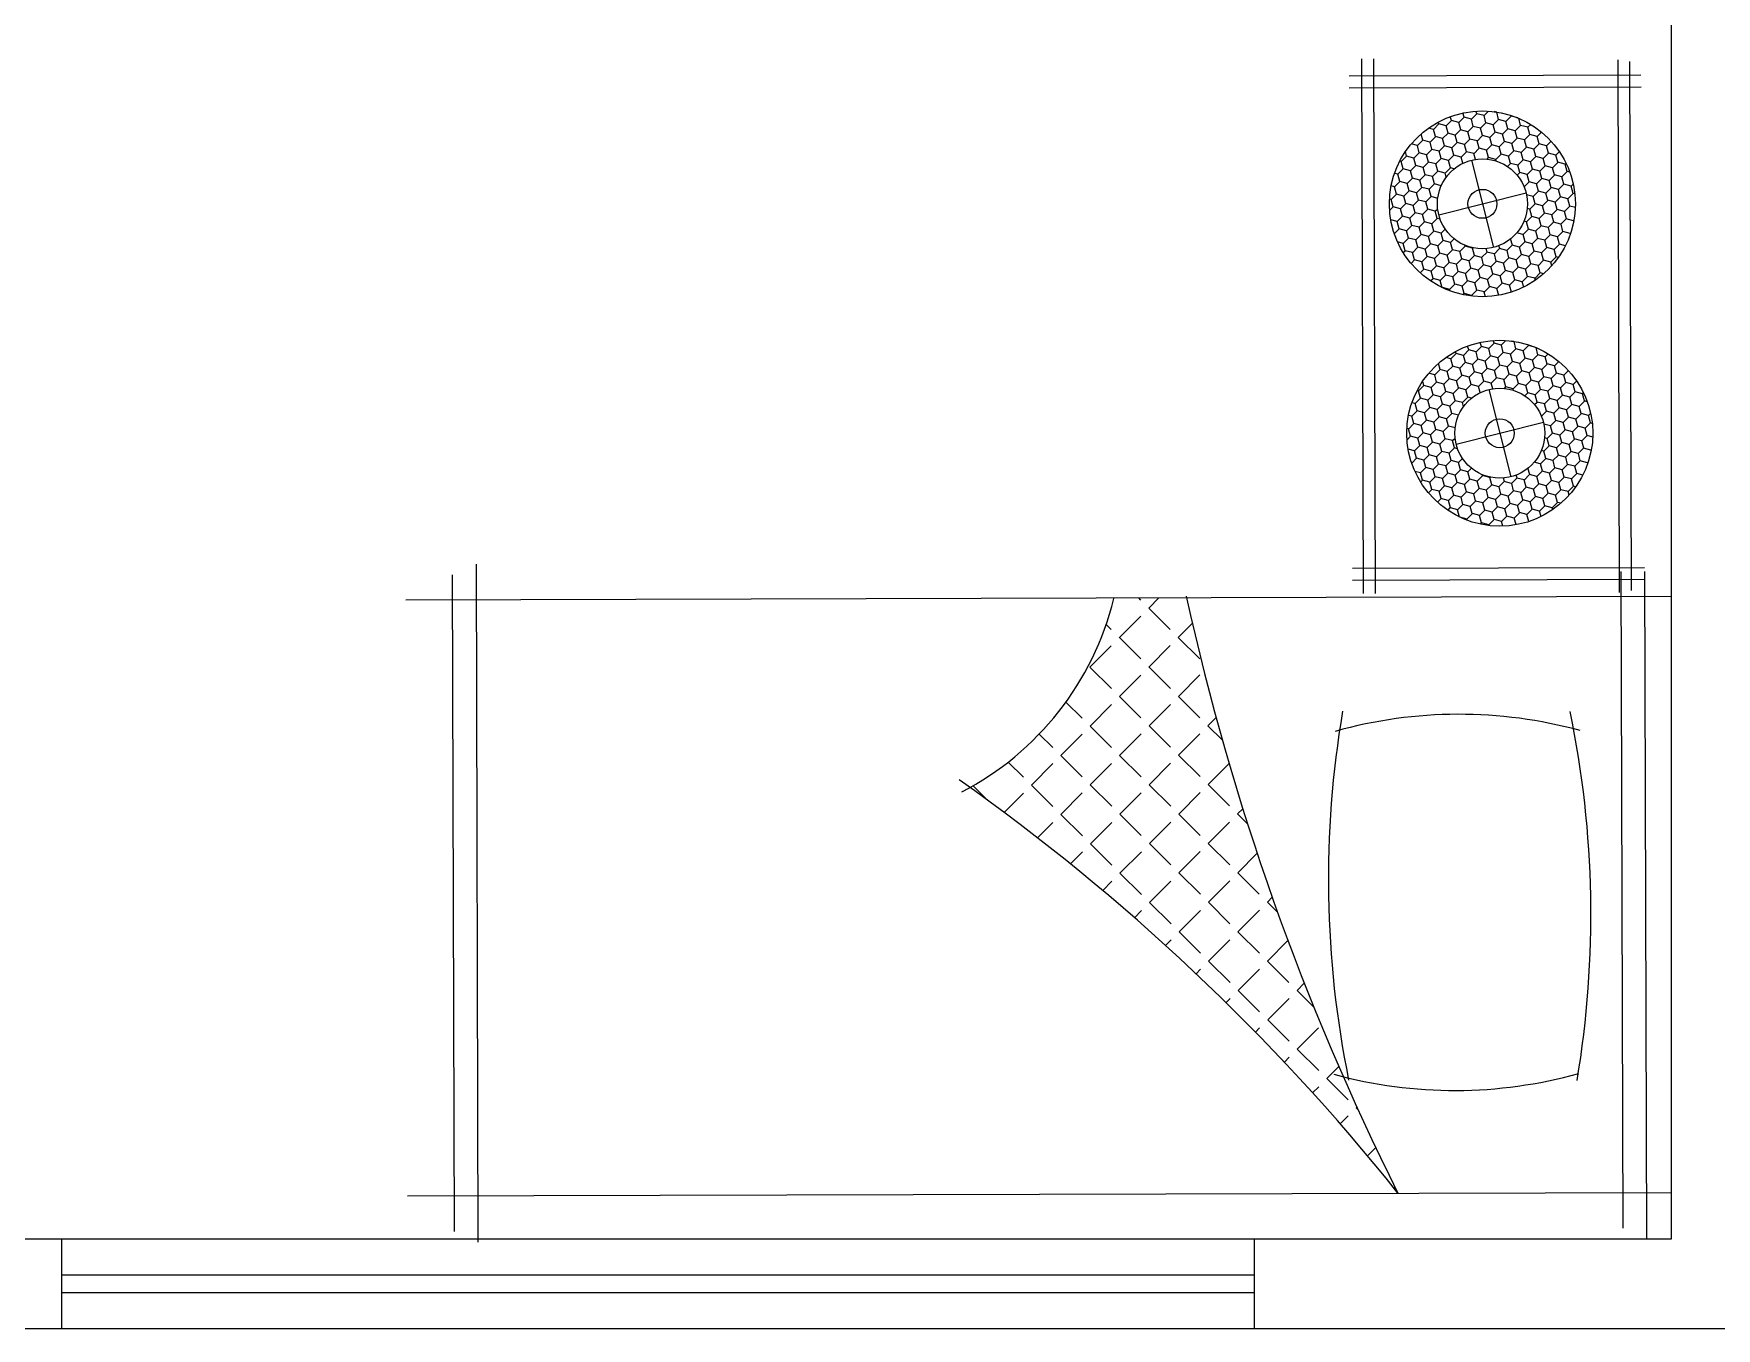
# Model space of a CAD drawing. Extents: x 33 to 1815, y -14679 to 245.
# Drawn here: x 44.876 to 47.698, y -2.458 to -0.285 of the extents above; entities that cross this region are included whole.
import ezdxf

# ---------------------------------------------------------------- set-up
doc = ezdxf.new("R2010")
doc.units = 0
doc.header["$MEASUREMENT"] = 0
for name, color, linetype in [('ESQUADRIA', 2, 'CONTINUOUS'), ('JANELA', 3, 'CONTINUOUS'), ('MOBIL_I', 13, 'CONTINUOUS'), ('PAREDE', 6, 'CONTINUOUS'), ('TEXTO', 1, 'CONTINUOUS')]:
    doc.layers.add(name, color=color, linetype=linetype)

# ---------------------------------------------------------------- blocks, each defined once
blk = doc.blocks.new('ACABJ1_2')
at = {"layer": 'MOBIL_I'}
for p, q in [((0, -7.26), (0, 7.26)), ((-7.26, 0), (7.26, 0))]:
    blk.add_line(p, q, dxfattribs=at)
for radius in [15, 7.26]:
    blk.add_circle((0, 0), radius, dxfattribs=at)

msp = doc.modelspace()

# ---------------------------------------------------------------- hatches: boundary and pattern name
at = {"layer": 'TEXTO'}
h = msp.add_hatch(dxfattribs=at)
h.set_pattern_fill('HONEY,_O', color=256, scale=0.004, angle=-314.8392)
h.set_pattern_definition([(45.160817, (86.069985, 160.830849), (0.0056335966, 0.0212634083), [0.0127, -0.0254]), (165.160817, (86.069985, 160.830849), (-0.02123145, -0.0057528664), [0.0127, -0.0254]), (105.160817, (86.069985, 160.830849), (-0.01559785346, 0.0155105419), [-0.0254, 0.0127])])
h.paths.add_polyline_path([(47.23, -0.5707, -1), (47.381, -0.5707, -1)], flags=16)
h.paths.add_polyline_path([(47.4615, -0.5707, 1), (47.1495, -0.5707, 1)])
h.paths.add_polyline_path([(47.2813, -0.5707, -1), (47.3298, -0.5707, -1)], flags=0)
h = msp.add_hatch(dxfattribs=at)
h.set_pattern_fill('HONEY,_O', color=256, scale=0.004, angle=-314.8392)
h.set_pattern_definition([(45.160817, (86.099045, 160.445875), (0.0056335966, 0.0212634083), [0.0127, -0.0254]), (165.160817, (86.099045, 160.445875), (-0.02123145, -0.0057528664), [0.0127, -0.0254]), (105.160817, (86.099045, 160.445875), (-0.01559785346, 0.0155105419), [-0.0254, 0.0127])])
h.paths.add_polyline_path([(47.4906, -0.9552, 1), (47.1786, -0.9561, 1)])
h.paths.add_polyline_path([(47.2591, -0.9558, -1), (47.4101, -0.9554, -1)], flags=16)
h.paths.add_polyline_path([(47.3589, -0.9556, -1), (47.3103, -0.9557, -1)], flags=0)
h = msp.add_hatch(dxfattribs=at)
h.set_pattern_fill('ANGLE', color=256, scale=0.01, angle=-44.8392, style=0)
h.set_pattern_definition([(315.16082, (146.21292, -33.766036), (0.049252583, 0.049529845), [0.0508, -0.01905]), (45.16082, (146.21292, -33.766036), (-0.049529845, 0.049252583), [0.0508, -0.01905])])
h.paths.add_polyline_path([(47.1638, -2.2306, -0.061786), (46.8095, -1.2319), (46.6875, -1.2322, -0.208188), (46.446, -1.5502, -0.069104)])

# ---------------------------------------------------------------- linework, layer by layer
at = {"layer": 'ESQUADRIA'}
for p, q in [((44.9227, -2.3077), (46.9227, -2.3077)), ((44.9227, -2.4577), (46.9227, -2.4577))]:
    msp.add_line(p, q, dxfattribs=at)
at = {"layer": 'JANELA', "color": 3}
for p, q in [((44.9227, -2.3677), (46.9227, -2.3677)), ((44.9227, -2.3977), (46.9227, -2.3977)), ((44.9227, -2.3977), (46.9227, -2.3977))]:
    msp.add_line(p, q, dxfattribs=at)
at = {"layer": 'PAREDE'}
for p, q in [((47.6227, -2.3077), (47.6227, 1.5923)), ((44.2227, -2.3077), (44.9227, -2.3077)), ((44.9227, -2.3077), (44.9227, -2.4577)), ((46.9227, -2.3077), (46.9227, -2.4577)), ((46.9227, -2.3077), (47.6227, -2.3077)), ((42.9227, -2.4577), (44.9227, -2.4577)), ((46.9227, -2.4577), (50.5227, -2.4577))]:
    msp.add_line(p, q, dxfattribs=at)
at = {"layer": 'TEXTO'}
for p, q in [((47.106, -1.2246), (47.1034, -0.3271)), ((47.126, -1.2246), (47.1234, -0.3271)), ((47.5323, -0.3289), (47.5348, -1.2228)), ((47.5523, -0.3319), (47.5548, -1.2198)), ((47.0821, -0.3558), (47.5713, -0.3544)), ((47.0822, -0.3758), (47.5714, -0.3744)), ((45.6178, -1.1752), (45.621, -2.3132)), ((47.5773, -1.1813), (47.0874, -1.1827)), ((45.5778, -1.1933), (45.5809, -2.2953)), ((47.5773, -1.2013), (47.0875, -1.2027)), ((47.5378, -1.1878), (47.5409, -2.2898)), ((47.581, -2.3077), (47.5778, -1.1877)), ((47.6227, -1.2296), (45.4999, -1.2355)), ((45.5028, -2.2355), (47.6227, -2.2296))]:
    msp.add_line(p, q, dxfattribs=at)
for centre in [(47.3055, -0.5707), (47.3346, -0.9556)]:
    msp.add_circle(centre, 0.0243, dxfattribs=at)
for centre, radius, start, end in [((46.2015, -1.1137), 0.5003, 297.4938, 346.1865), ((51.0124, -0.303), 4.3043, 192.4208, 206.6049), ((48.7355, -1.7045), 1.6883, 170.3721, 191.4963), ((47.2661, -2.1953), 0.768, 74.6468, 105.6749), ((45.7991, -1.7633), 1.6883, 350.5116, 11.6359), ((44.355, -4.4751), 3.5955, 38.6278, 54.7884), ((47.2594, -1.2905), 0.768, 254.6468, 285.6749)]:
    msp.add_arc(centre, radius, start, end, dxfattribs=at)

# ---------------------------------------------------------------- block references
at = {"layer": 'TEXTO', "xscale": 0.01039999999999809, "yscale": 0.01039999999999809, "zscale": 0.01039999999999809, "rotation": 284.1995370360567}
for p in [(47.3055, -0.5707), (47.3346, -0.9556)]:
    msp.add_blockref('ACABJ1_2', p, dxfattribs=at)

doc.saveas('drawing.dxf')
